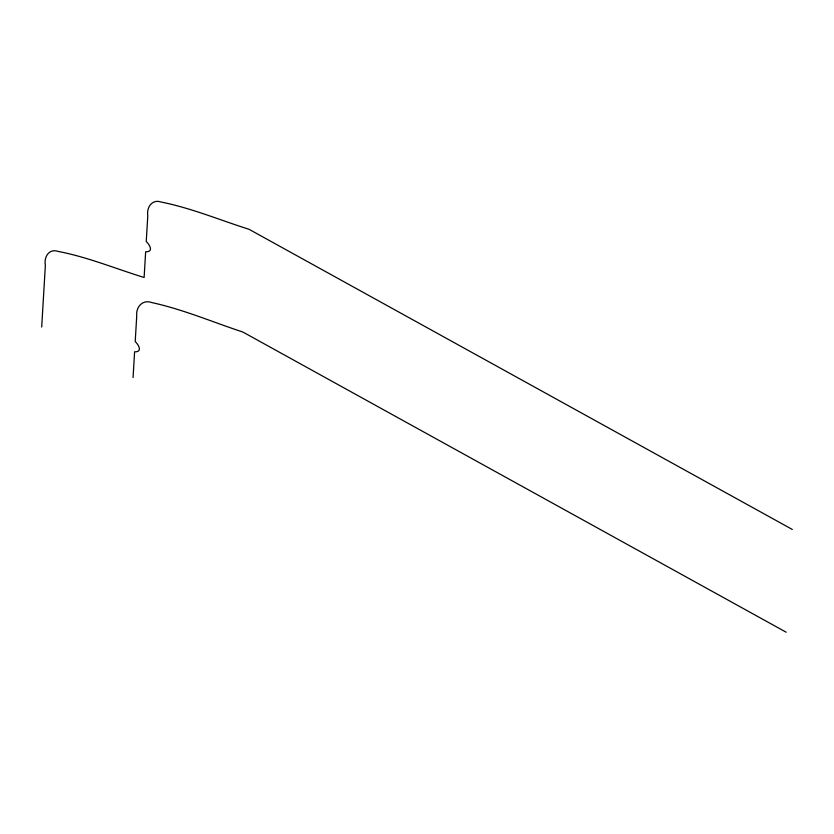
<?xml version="1.0" encoding="UTF-8"?>
<svg xmlns="http://www.w3.org/2000/svg" width="834" height="834" viewBox="0 0 834 834"><rect width="100%" height="100%" fill="white"/><g stroke="black" fill="none" stroke-linecap="round" stroke-linejoin="round"><path stroke-width="1.25" d="M41.7 327.053L45.359 265.379C43.775 257.31 48.779 248.188 58.151 251.409C87.601 257.08 115.54 268.663 144.115 277.482L145.648 251.785C153.873 252.202 149.818 244.842 146.252 241.506L147.785 215.808C146.377 207.478 152.038 198.753 161.348 202.078C191.393 208.114 219.863 220.072 249.001 229.277L792.3 529.444M133.075 377.531L134.597 351.833C142.791 352.229 138.746 344.89 135.212 341.554L136.734 315.867C135.775 307.027 142.624 299.104 151.871 302.596C183.084 309.383 212.639 322.091 242.903 332.057L786.191 632.224"/></g></svg>
